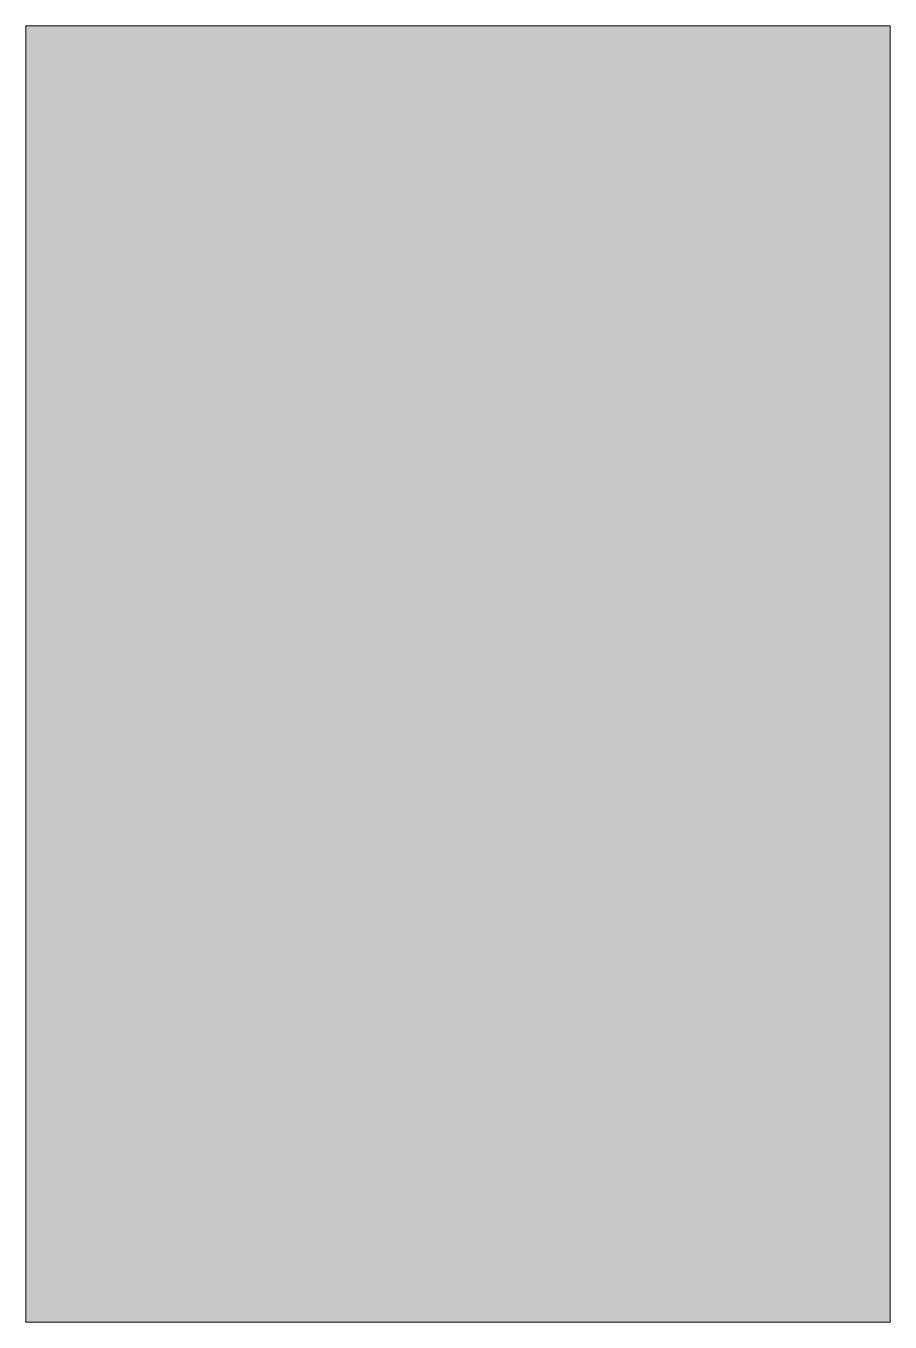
# Model space of a CAD drawing. Extents: x 35 to 964, y -1447 to -53.
import ezdxf

# ---------------------------------------------------------------- set-up
doc = ezdxf.new("R2010")
doc.units = 0
doc.header["$MEASUREMENT"] = 0
doc.layers.add('Layer 1', color=7, linetype='Continuous')

# ---------------------------------------------------------------- blocks, each defined once
blk = doc.blocks.new('block 2')
at = {"layer": 'Layer 1', "true_color": 0x8a5d3b}
h = blk.add_hatch(color=37, dxfattribs=at)
h.dxf.hatch_style = 2
h.paths.add_polyline_path([(964.4, -1446.9), (35, -1446.9), (35, -52.8), (964.4, -52.8)])
at = {"layer": 'Layer 1', "lineweight": 0}
blk.add_lwpolyline([(964.4, -1446.9), (35, -1446.9), (35, -52.8), (964.4, -52.8), (964.4, -1446.9)], dxfattribs=at)

msp = doc.modelspace()

# ---------------------------------------------------------------- block references
at = {"layer": 'Layer 1'}
msp.add_blockref('block 2', (0, 0), dxfattribs=at)

doc.saveas('drawing.dxf')
